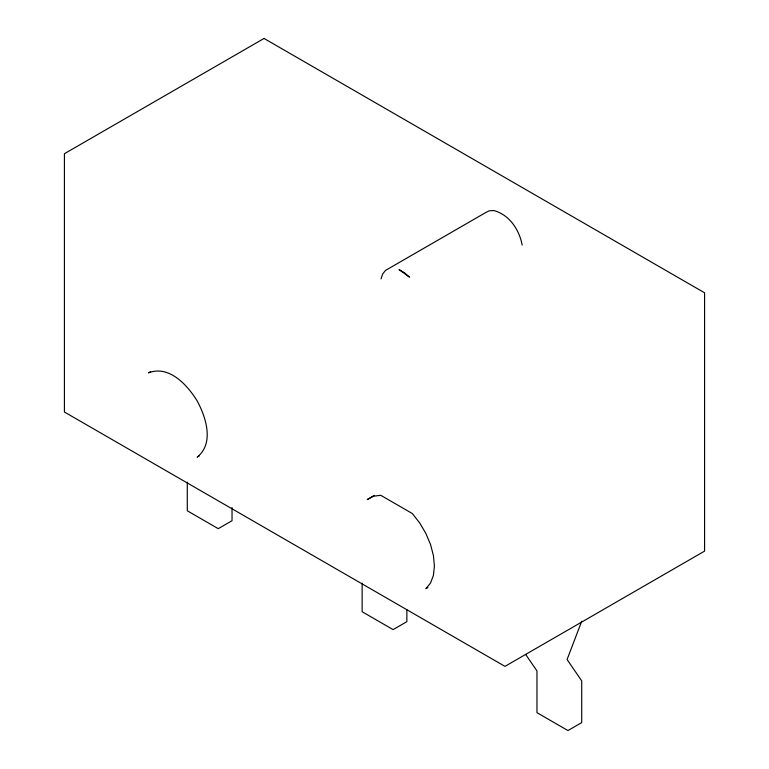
<?xml version="1.0" encoding="UTF-8"?>
<svg xmlns="http://www.w3.org/2000/svg" width="769" height="769" viewBox="0 0 769 769"><rect width="100%" height="100%" fill="white"/><g stroke="black" fill="none" stroke-linecap="round" stroke-linejoin="round"><path stroke-width="1.15" d="M381.059 278.887L382.664 273.985L385.471 270.438L485.277 212.811L489.122 210.831L493.756 210.543C509.443 214.657 519.373 229.864 522.17 245.109M581.71 621.256L567.08 659.514L581.71 680.873L581.71 722.6L567.945 730.55L536.964 712.671L536.964 670.933L525.669 654.429M150.58 371.648L148.494 372.85C169.093 364.823 187.425 385.058 197.172 400.947C206.063 417.336 214.416 443.329 197.172 457.151L199.248 455.95M374.493 495.38L367.217 499.581L373.398 496.207L380.77 495.313L412.319 513.529L419.691 522.939L425.872 533.446L430.525 544.51L433.428 555.564L434.408 566.022L433.428 575.347L430.525 583.046L425.872 588.737L427.949 587.535M406.868 609.74L406.868 621.66L393.103 629.609L362.132 611.72L362.132 583.113M232.036 507.598L232.036 520.719L218.261 528.668L187.29 510.779L187.29 482.163M264.036 38.45L64.423 153.704L64.423 412.021L504.964 666.367L704.577 551.113L704.577 292.797L264.036 38.45M404.35 272.659L399.063 269.602L409.473 277.138L404.35 272.659"/></g></svg>
